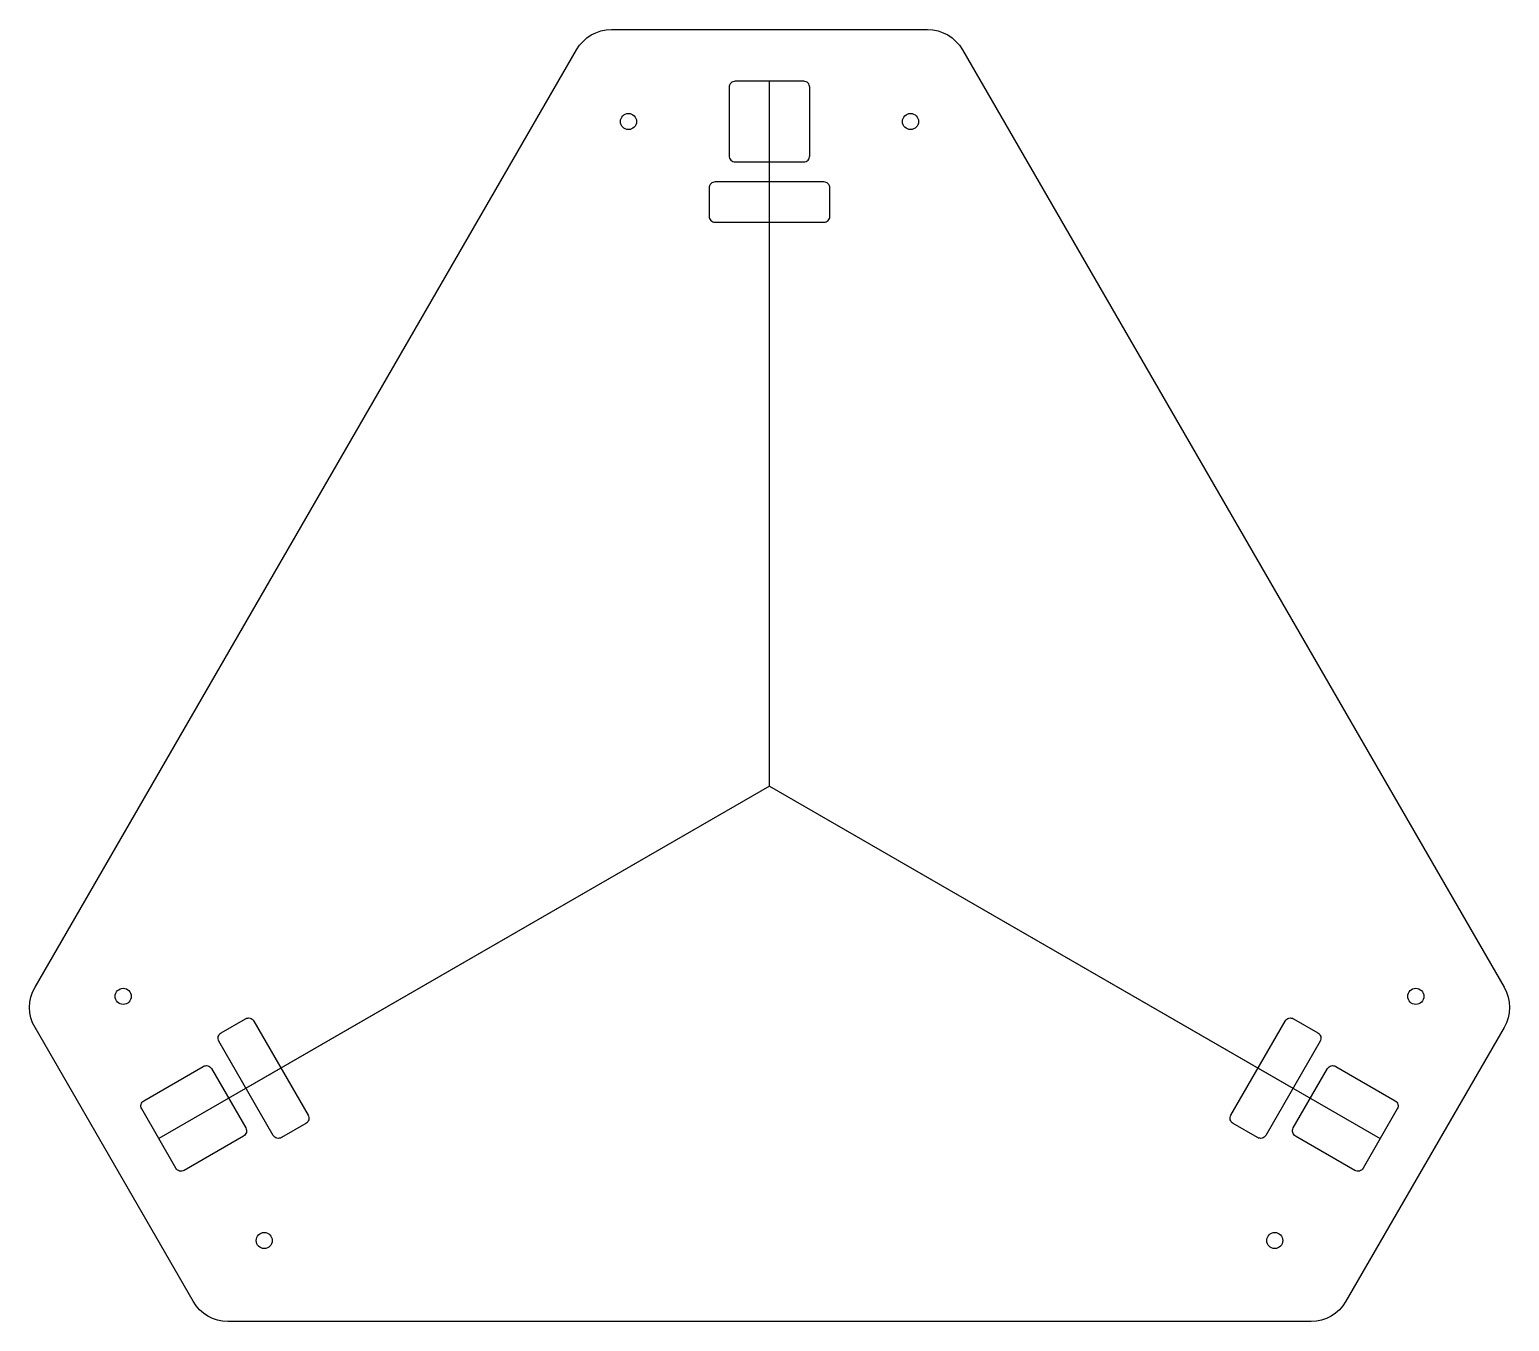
# Model space of a CAD drawing. Header units: inches. Extents: x -39 to 328, y -17 to 304.
import ezdxf

# ---------------------------------------------------------------- set-up
doc = ezdxf.new("R2010")
doc.units = ezdxf.units.IN
doc.header["$MEASUREMENT"] = 0

# ---------------------------------------------------------------- blocks, each defined once
blk = doc.blocks.new('*U5')
for q in [(0, 100), (0, 75)]:
    blk.add_line((0, -75), q)
blk = doc.blocks.new('*U7')
at = {"color": 0, "linetype": 'ByBlock', "lineweight": -2, "transparency": 16777216}
blk.add_blockref('*U5', (0, 75), dxfattribs=at)
for p, rotation in [((-64.95, -37.5), 120), ((64.95, -37.5), 240)]:
    blk.add_blockref('*U5', p, dxfattribs=dict(at, rotation=rotation))

msp = doc.modelspace()

# ---------------------------------------------------------------- linework, layer by layer
for points in [[(105.63, 303.88), (184.08, 303.88, -0.267949), (192.74, 298.88), (327.14, 66.1, -0.267949), (327.14, 56.1), (287.91, -11.85, -0.267949), (279.25, -16.85), (10.45, -16.85, -0.267949), (1.79, -11.85), (-37.43, 56.1, -0.267949), (-37.43, 66.1), (96.97, 298.88, -0.267949)], [(153.35, 271.05, 0.414214), (154.85, 272.55), (154.85, 289.55, 0.414214), (153.35, 291.05), (136.35, 291.05, 0.414214), (134.85, 289.55), (134.85, 272.55, 0.414214), (136.35, 271.05)], [(131.35, 266.05, 0.414214), (129.85, 264.55), (129.85, 257.55, 0.414214), (131.35, 256.05), (158.35, 256.05, 0.414214), (159.85, 257.55), (159.85, 264.55, 0.414214), (158.35, 266.05)], [(8.2, 52.74, -0.414214), (8.75, 54.79), (14.81, 58.29, -0.414214), (16.86, 57.74), (30.36, 34.35, -0.414214), (29.81, 32.31), (23.75, 28.81, -0.414214), (21.7, 29.35)], [(268.01, 29.35, -0.414214), (265.96, 28.81), (259.9, 32.31, -0.414214), (259.35, 34.35), (272.85, 57.74, -0.414214), (274.9, 58.29), (280.96, 54.79, -0.414214), (281.51, 52.74)], [(14.87, 31.18, -0.414214), (14.32, 29.14), (-0.4, 20.64, -0.414214), (-2.45, 21.18), (-10.95, 35.91, -0.414214), (-10.4, 37.96), (4.32, 46.46, -0.414214), (6.37, 45.91)], [(283.34, 45.91, -0.414214), (285.39, 46.46), (300.11, 37.96, -0.414214), (300.66, 35.91), (292.16, 21.18, -0.414214), (290.11, 20.64), (275.39, 29.14, -0.414214), (274.84, 31.18)]]:
    msp.add_lwpolyline(points, format="xyb", close=True)
for centre in [(109.85, 281.05), (179.85, 281.05), (-15.54, 63.86), (305.25, 63.86), (19.46, 3.23), (270.25, 3.23)]:
    msp.add_circle(centre, 2)

# ---------------------------------------------------------------- block references
at = {"color": 1}
msp.add_blockref('*U7', (144.85, 116.05), dxfattribs=at)

doc.saveas('drawing.dxf')
